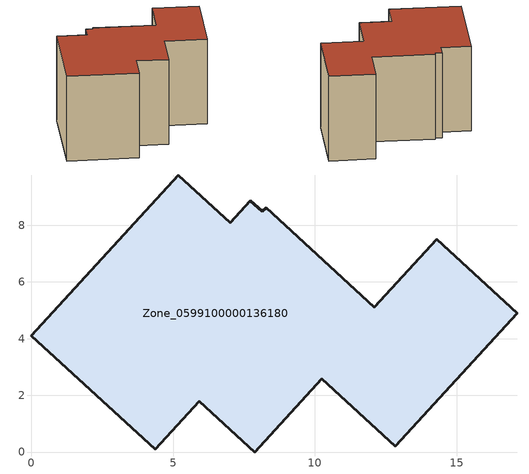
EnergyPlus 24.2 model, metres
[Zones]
Zone_0599100000136180
 floor ground (C_G): 14.3,7.5 17.14,4.89 12.83,0.21 10.25,2.58 7.88,0 5.93,1.79 4.37,0.09 0,4.1 5.18,9.77 7.01,8.08 7.73,8.86 8.15,8.49 8.28,8.61 12.1,5.11 z0
 wall outside (C_F): 17.14,4.89 14.3,7.5 12.1,5.11 8.28,8.61 8.15,8.49 7.73,8.86 7.01,8.08 5.18,9.77 0,4.1 4.37,0.09 5.93,1.79 7.88,0 10.25,2.58 12.83,0.21 17.14,4.89 z0:7.59
 roof outside (C_R): 8.28,8.61 8.15,8.49 7.73,8.86 7.01,8.08 5.18,9.77 0,4.1 4.37,0.09 5.93,1.79 7.88,0 10.25,2.58 12.83,0.21 17.14,4.89 14.3,7.5 12.1,5.11 z7.59
[BUILDING]
Pand.0599100000136180: North Axis=0; Terrain=City; Loads Convergence Tolerance Value=0.04; Temperature Convergence Tolerance Value=0.4; Solar Distribution=FullExterior; Maximum Number of Warmup Days=25; Minimum Number of Warmup Days=1
[Site:Location]
Rotterdam.The.Hague.AP_ZH_NLD Design_Conditions: Latitude=51.96; Longitude=4.45; Time Zone=1; Elevation=-4.5
[SITE:GROUNDTEMPERATURE:BUILDINGSURFACE]
18, 18, 18, 18, 18, 18, 18, 18, 18, 18, 18, 18
[MATERIAL] Thermal Absorptance=0.9; Solar Absorptance=0.7; Visible Absorptance=0.7
Name | Roughness | Thickness | Conductivity | Density | Specific Heat
G.TC.1975-1991 | MediumSmooth | 0.15 | 0.288461 | 540 | 1210
F.TC.1975-1991 | Rough | 0.3 | 0.230769 | 1920 | 840
R.TC.1975-1991 | MediumRough | 0.2 | 0.153846 | 1500 | 1000
[CONSTRUCTION]
C_G: G.TC.1975-1991
C_F: F.TC.1975-1991
C_R: R.TC.1975-1991
[ZONE]
Zone_0599100000136180: Type=1; Multiplier=1; Ceiling Height=Autocalculate; Volume=Autocalculate; Floor Area=autocalculate; Part of Total Floor Area=Yes
[ZONEINFILTRATION:DESIGNFLOWRATE]
Infil_Zone_0599100000136180: Zone or ZoneList or Space or SpaceList=Zone_0599100000136180; Schedule=AlwaysOn; Design Flow Rate Calculation Method=Flow/Area; Flow Rate per Floor Area=0.003; Constant Term Coefficient=1; Temperature Term Coefficient=0; Velocity Term Coefficient=0; Velocity Squared Term Coefficient=0
[HVACTEMPLATE:ZONE:IDEALLOADSAIRSYSTEM]
Zone_0599100000136180: Maximum Heating Supply Air Temperature=50; Minimum Cooling Supply Air Temperature=13; Maximum Heating Supply Air Humidity Ratio=0.0156; Minimum Cooling Supply Air Humidity Ratio=0.0077; Heating Limit=NoLimit; Cooling Limit=NoLimit; Dehumidification Control Type=ConstantSensibleHeatRatio; Cooling Sensible Heat Ratio=0.7; Dehumidification Setpoint=60; Humidification Control Type=None; Humidification Setpoint=30; Outdoor Air Method=None; Outdoor Air Flow Rate per Person=0.00944; Outdoor Air Flow Rate per Zone Floor Area=0; Outdoor Air Flow Rate per Zone=0; Demand Controlled Ventilation Type=None; Outdoor Air Economizer Type=NoEconomizer; Heat Recovery Type=None; Sensible Heat Recovery Effectiveness=0.7; Latent Heat Recovery Effectiveness=0.65
[ZONECONTROL:THERMOSTAT]
ThermostatControl_Zone_0599100000136180: Zone or ZoneList=Zone_0599100000136180; Control Type Schedule=DualSetpointControlType; Control 1=Thermostat_Zone_0599100000136180; Temperature Difference Between Cutout And Setpoint=0
[THERMOSTATSETPOINT:DUALSETPOINT]
Thermostat_Zone_0599100000136180: Heating Setpoint Temperature Schedule=HeatingSetpoint_Zone_0599100000136180; Cooling Setpoint Temperature Schedule=CoolingSetpoint_Zone_0599100000136180
[SCHEDULE:COMPACT]
HeatingSetpoint_Zone_0599100000136180: Through: 12/31, For: AllDays, Until: 24:00, 21
CoolingSetpoint_Zone_0599100000136180: Through: 12/31, For: AllDays, Until: 24:00, 24
DualSetpointControlType: Through: 12/31, For: AllDays, Until: 24:00, 4
AlwaysOn: Through: 12/31, For: AllDays, Until: 24:00, 1
